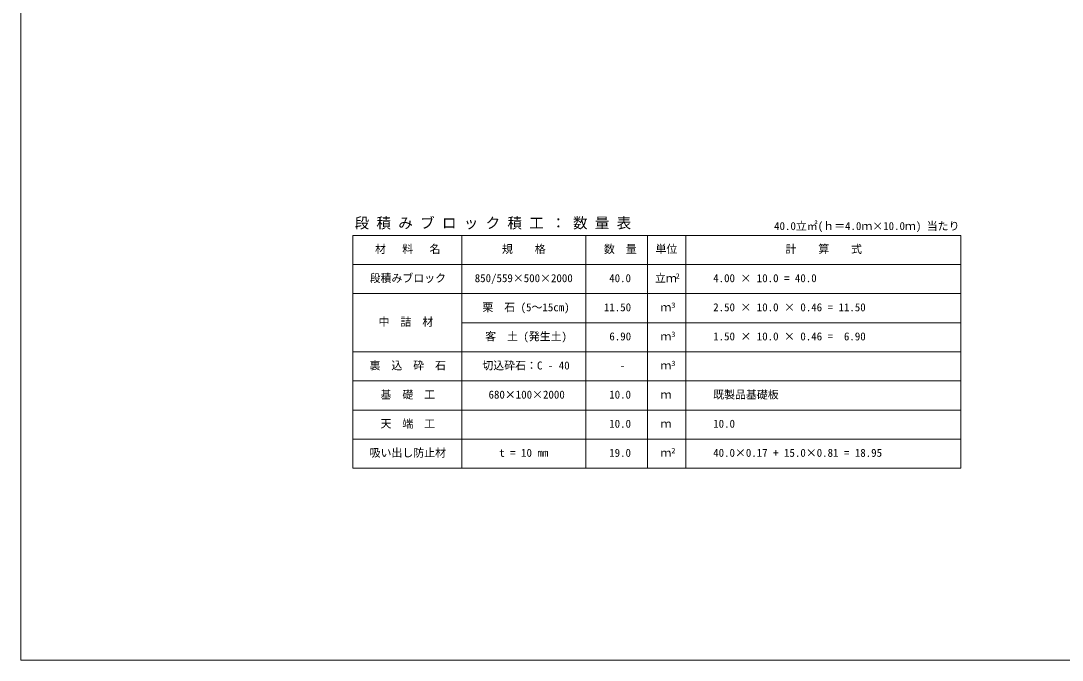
# Model space of a CAD drawing. Units: millimetres, scale not verified. Extents: x 112013 to 192013, y 25079 to 80079.
# Drawn here: x 112013 to 140612, y 25079 to 42651 of the extents above; entities that cross this region are included whole.
import ezdxf
from ezdxf.enums import TextEntityAlignment as Align

# ---------------------------------------------------------------- set-up
doc = ezdxf.new("R2010")
doc.units = ezdxf.units.MM
doc.layers.add('0_2', color=4, linetype='Continuous', lineweight=18)
doc.styles.add('ＭＳ ゴシック-5.0-0.0', font='')
doc.styles.get('ＭＳ ゴシック-5.0-0.0').set_extended_font_data('ＭＳ ゴシック-5.0-0.0')

msp = doc.modelspace()

# ---------------------------------------------------------------- linework, layer by layer
at = {"layer": '0_2', "color": 2}
for p, q in [((112012.695, 25078.844), (112012.695, 80078.844)), ((192012.695, 25078.844), (112012.695, 25078.844))]:
    msp.add_line(p, q, dxfattribs=at)
at = {"layer": '0_2'}
for p, q in [((121127.38, 36752.29), (137827.38, 36752.29)), ((121127.38, 30352.29), (121127.38, 36752.29)), ((124127.38, 30352.29), (124127.38, 36752.29)), ((127527.38, 30352.29), (127527.38, 36752.29)), ((129227.38, 30352.29), (129227.38, 36752.29)), ((130278.079, 30352.29), (130278.079, 36752.29)), ((137827.38, 30352.29), (137827.38, 36752.29)), ((121127.38, 35952.29), (137827.38, 35952.29)), ((121127.38, 35152.29), (137827.38, 35152.29)), ((124127.38, 34352.29), (137827.38, 34352.29)), ((121127.38, 33552.29), (137827.38, 33552.29)), ((121127.38, 32752.29), (137827.38, 32752.29)), ((121127.38, 31952.29), (137827.38, 31952.29)), ((121127.38, 31152.29), (137827.38, 31152.29)), ((121127.38, 30352.29), (137827.38, 30352.29))]:
    msp.add_line(p, q, dxfattribs=at)

# ---------------------------------------------------------------- texts
at = {"layer": '0_2', "color": 7, "style": 'ＭＳ ゴシック-5.0-0.0'}
for s, height, p in [('段 積 み ブ ロ ッ ク 積 工 ： 数 量 表', 293.3, (121180.428, 36860.29)), ('40.0立㎡(ｈ＝4.0ｍ×10.0ｍ) 当たり', 219.9, (132700.676, 36834.877)), ('材\u3000 料   名', 219.9, (121740.298, 36202.29)), ('規\u3000\u3000格', 219.9, (125227.405, 36202.29)), ('数\u3000量', 219.9, (128027.451, 36202.29)), ('単位', 219.9, (129444.451, 36202.29)), ('計\u3000\u3000算\u3000\u3000式', 219.9, (133014.003, 36202.29)), ('段積みブロック', 219.9, (121591.392, 35402.29)), ('850/559×500×2000', 219.9, (124478.33, 35402.29)), ('40.0', 219.9, (128172.041, 35402.29)), ('立ｍ', 219.9, (129428.573, 35402.29)), ('2', 146.6, (129996.28, 35519.703)), ('4.00 × 10.0 = 40.0', 219.9, (131027.826, 35402.29)), ('栗\u3000石 (5～15cm)', 219.9, (124688.768, 34602.29)), ('3', 146.6, (129877.787, 34719.703)), ('11.50', 219.9, (128025.612, 34602.29)), ('ｍ', 219.9, (129577.936, 34602.29)), ('2.50 × 10.0 × 0.46 = 11.50', 219.9, (131027.826, 34602.29)), ('中\u3000詰\u3000材', 219.9, (121839.091, 34202.29)), ('客\u3000土 (発生土)', 219.9, (124763.768, 33802.29)), ('6.90', 219.9, (128175.612, 33802.29)), ('ｍ', 219.9, (129577.936, 33802.29)), ('3', 146.6, (129877.787, 33919.703)), ('1.50 × 10.0 × 0.46 =  6.90', 219.9, (131027.826, 33802.29)), ('裏  込  砕  石', 219.9, (121590.443, 33002.29)), ('切込砕石：C - 40', 219.9, (124688.768, 33002.29)), ('ｍ', 219.9, (129577.932, 33002.29)), ('3', 146.6, (129877.768, 33119.703)), ('-', 219.9, (128461.556, 33002.29)), ('基\u3000礎\u3000工', 219.9, (121891.432, 32202.29)), ('680×100×2000', 219.9, (124857.555, 32202.29)), ('10.0', 219.9, (128172.141, 32202.29)), ('ｍ', 219.9, (129583.285, 32202.29)), ('既製品基礎板', 219.9, (131027.826, 32202.29)), ('天\u3000端\u3000工', 219.9, (121891.432, 31402.29)), ('10.0', 219.9, (128172.141, 31402.29)), ('ｍ', 219.9, (129583.285, 31402.29)), ('10.0', 219.9, (131027.826, 31402.29)), ('吸い出し防止材', 219.9, (121591.392, 30602.29)), ('2', 146.6, (129877.768, 30719.703)), ('t = 10 mm', 219.9, (125153.33, 30602.29)), ('19.0', 219.9, (128172.041, 30602.29)), ('ｍ', 219.9, (129577.932, 30602.29)), ('40.0×0.17 + 15.0×0.81 = 18.95', 219.9, (131027.826, 30602.29))]:
    msp.add_text(s, height=height, dxfattribs=at).set_placement(p, align=Align.BOTTOM_LEFT)

doc.saveas('drawing.dxf')
